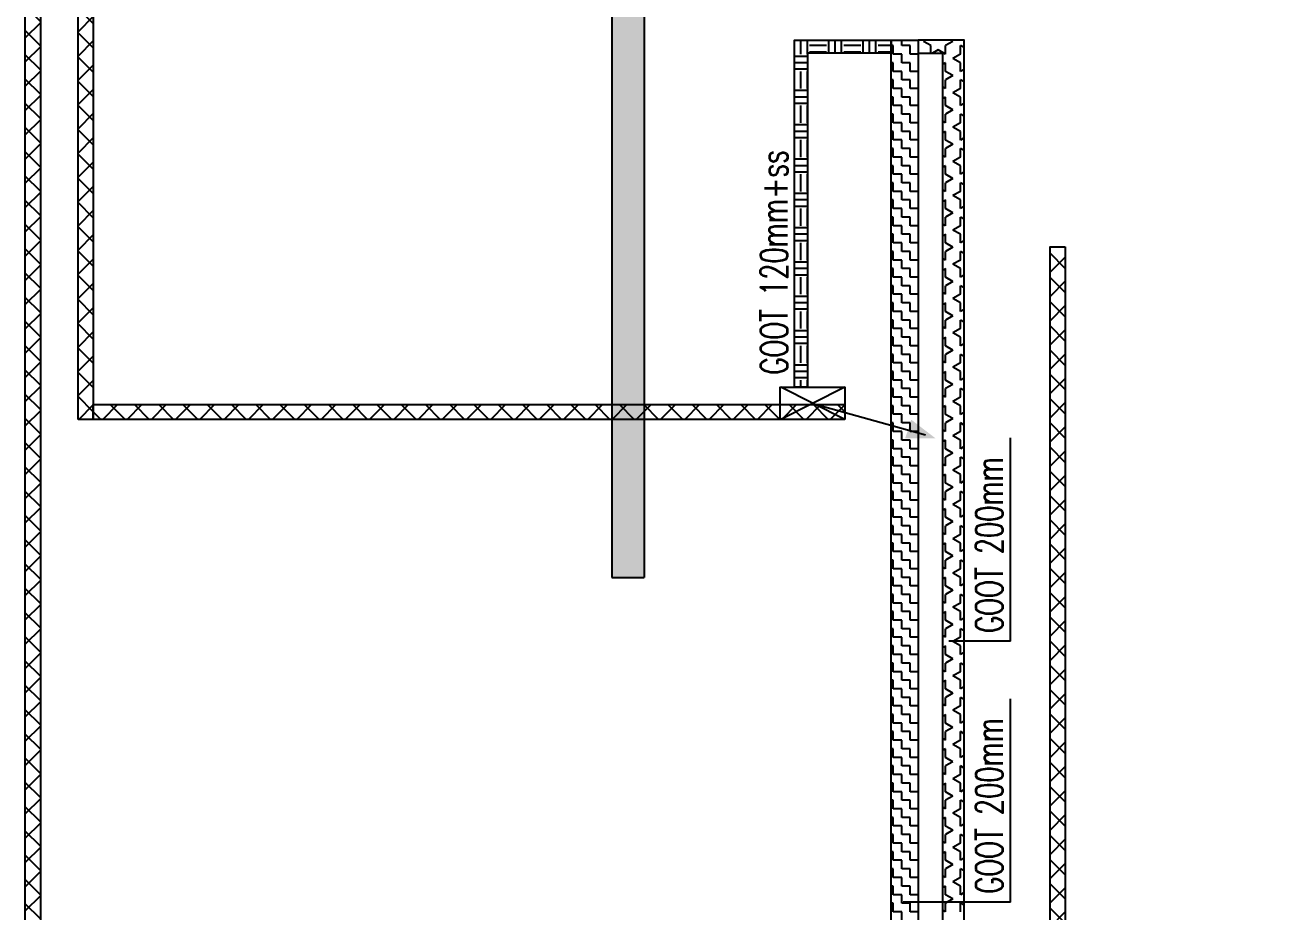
# Model space of a CAD drawing. Header units: millimetres. Extents: x -3262 to 113774, y 0 to 217478.
# Drawn here: x 90799 to 102490, y 200523 to 208728 of the extents above; entities that cross this region are included whole.
import ezdxf

# ---------------------------------------------------------------- set-up
doc = ezdxf.new("R2010")
doc.units = ezdxf.units.MM
doc.header["$LTSCALE"] = 100
for name, color, linetype in [('ByLayer', 2, 'Continuous'), ('EL6131--_ENERGIEBEDR (1996)', 2, 'Continuous'), ('EL6131--_GEBOUWINST (1996)', 2, 'Continuous'), ('EL6131--_KG_D', 3, 'Continuous')]:
    doc.layers.add(name, color=color, linetype=linetype)
doc.styles.add('ROMANS', font='ROMANS', dxfattribs={"width": 0.7})

# ---------------------------------------------------------------- blocks, each defined once
blk = doc.blocks.new('NV-1')
at = {"layer": 'ByLayer'}
for p, q in [((0, 4), (7.91, 0)), ((0, 0), (7.91, 4))]:
    blk.add_line(p, q, dxfattribs=at)
blk.add_lwpolyline([(0, 0), (8, 0), (8, 4), (0, 4)], close=True, dxfattribs=at)
blk = doc.blocks.new('PIJL-UIT')
at = {"layer": 'ByLayer', "color": 2}
blk.add_line((0, 0), (2.92, 10.41), dxfattribs=at)
blk.add_solid([(3.23, 11.35), (1.51, 9.11), (3.24, 8.54)], dxfattribs=at)
blk = doc.blocks.new('*X54')
at = {"color": 0}
for p, q in [((37948, 26723), (38029, 26804)), ((38218, 26664), (38078, 26804)), ((38114, 26664), (38254, 26804)), ((38443, 26664), (38303, 26804)), ((38338, 26664), (38478, 26804)), ((38667, 26664), (38527, 26804)), ((38563, 26664), (38703, 26804)), ((38892, 26664), (38752, 26804)), ((38787, 26664), (38927, 26804)), ((39116, 26664), (38976, 26804)), ((39012, 26664), (39152, 26804)), ((39341, 26664), (39201, 26804)), ((39236, 26664), (39376, 26804)), ((39565, 26664), (39425, 26804)), ((39461, 26664), (39601, 26804)), ((39790, 26664), (39650, 26804)), ((39685, 26664), (39825, 26804)), ((40014, 26664), (39874, 26804)), ((39910, 26664), (40050, 26804)), ((40239, 26664), (40099, 26804)), ((40134, 26664), (40274, 26804)), ((40463, 26664), (40323, 26804)), ((40359, 26664), (40499, 26804)), ((40688, 26664), (40548, 26804)), ((40583, 26664), (40723, 26804)), ((40912, 26664), (40772, 26804)), ((40808, 26664), (40948, 26804)), ((41137, 26664), (40997, 26804)), ((41033, 26664), (41173, 26804)), ((41361, 26664), (41221, 26804)), ((41257, 26664), (41397, 26804)), ((41586, 26664), (41446, 26804)), ((41482, 26664), (41622, 26804)), ((41810, 26664), (41670, 26804)), ((41706, 26664), (41846, 26804)), ((42035, 26664), (41895, 26804)), ((41931, 26664), (42071, 26804)), ((42259, 26664), (42119, 26804)), ((42155, 26664), (42295, 26804)), ((42484, 26664), (42344, 26804)), ((42380, 26664), (42520, 26804)), ((42708, 26664), (42568, 26804)), ((42604, 26664), (42744, 26804)), ((42933, 26664), (42793, 26804)), ((42829, 26664), (42969, 26804)), ((43157, 26664), (43017, 26804)), ((43053, 26664), (43193, 26804)), ((43382, 26664), (43242, 26804)), ((43278, 26664), (43418, 26804)), ((43606, 26664), (43466, 26804)), ((43502, 26664), (43642, 26804)), ((43831, 26664), (43691, 26804)), ((43727, 26664), (43867, 26804)), ((44055, 26664), (43915, 26804)), ((43951, 26664), (44091, 26804)), ((44280, 26664), (44140, 26804)), ((44176, 26664), (44316, 26804)), ((44504, 26664), (44364, 26804)), ((44400, 26664), (44540, 26804)), ((44729, 26664), (44589, 26804)), ((44625, 26664), (44765, 26804)), ((44953, 26664), (44813, 26804)), ((44849, 26664), (44989, 26804)), ((45048, 26794), (45038, 26804)), ((37994, 26664), (37948, 26709))]:
    blk.add_line(p, q, dxfattribs=at)
blk = doc.blocks.new('*X55')
at = {"color": 0}
for p, q in [((43587, 35664), (43448, 35802)), ((43522, 35664), (43662, 35804)), ((43811, 35664), (43671, 35804)), ((43746, 35664), (43886, 35804)), ((44036, 35664), (43896, 35804)), ((43971, 35664), (44111, 35804)), ((44260, 35664), (44120, 35804)), ((44195, 35664), (44335, 35804)), ((44485, 35664), (44345, 35804)), ((44420, 35664), (44560, 35804)), ((44709, 35664), (44569, 35804)), ((44644, 35664), (44784, 35804)), ((44934, 35664), (44794, 35804)), ((44869, 35664), (45009, 35804)), ((45158, 35664), (45018, 35804)), ((45093, 35664), (45233, 35804)), ((45383, 35664), (45243, 35804)), ((45318, 35664), (45458, 35804)), ((45607, 35664), (45467, 35804)), ((45542, 35664), (45682, 35804)), ((45832, 35664), (45692, 35804)), ((45767, 35664), (45907, 35804)), ((46056, 35664), (45916, 35804)), ((45991, 35664), (46131, 35804)), ((46281, 35664), (46141, 35804)), ((46216, 35664), (46356, 35804)), ((46505, 35664), (46365, 35804)), ((46440, 35664), (46580, 35804)), ((46730, 35664), (46590, 35804)), ((46665, 35664), (46805, 35804)), ((46954, 35664), (46814, 35804)), ((46889, 35664), (47029, 35804)), ((47179, 35664), (47039, 35804)), ((47114, 35664), (47254, 35804)), ((47403, 35664), (47263, 35804)), ((47338, 35664), (47478, 35804)), ((47628, 35664), (47488, 35804)), ((47563, 35664), (47703, 35804)), ((47852, 35664), (47712, 35804)), ((47787, 35664), (47927, 35804)), ((48077, 35664), (47937, 35804)), ((48012, 35664), (48152, 35804)), ((48301, 35664), (48161, 35804)), ((48236, 35664), (48376, 35804)), ((48526, 35664), (48386, 35804)), ((48461, 35664), (48601, 35804)), ((48750, 35664), (48610, 35804)), ((48685, 35664), (48825, 35804)), ((48975, 35664), (48835, 35804)), ((48910, 35664), (49050, 35804)), ((49199, 35664), (49059, 35804)), ((49134, 35664), (49274, 35804)), ((49424, 35664), (49284, 35804)), ((49359, 35664), (49499, 35804)), ((49648, 35664), (49508, 35804)), ((49583, 35664), (49723, 35804)), ((49873, 35664), (49733, 35804)), ((49808, 35664), (49948, 35804)), ((50097, 35664), (49957, 35804)), ((50033, 35664), (50173, 35804)), ((50322, 35664), (50182, 35804)), ((50257, 35664), (50397, 35804)), ((50546, 35664), (50406, 35804)), ((50482, 35664), (50622, 35804)), ((50771, 35664), (50631, 35804)), ((50706, 35664), (50846, 35804)), ((50995, 35664), (50855, 35804)), ((50931, 35664), (51071, 35804)), ((51220, 35664), (51080, 35804)), ((51155, 35664), (51295, 35804)), ((51444, 35664), (51304, 35804)), ((51380, 35664), (51520, 35804)), ((51669, 35664), (51529, 35804)), ((51604, 35664), (51744, 35804)), ((51893, 35664), (51753, 35804)), ((51829, 35664), (51969, 35804)), ((52118, 35664), (51978, 35804)), ((52053, 35664), (52193, 35804)), ((52342, 35664), (52202, 35804)), ((52278, 35664), (52418, 35804)), ((52567, 35664), (52427, 35804)), ((52502, 35664), (52642, 35804)), ((52791, 35664), (52651, 35804)), ((52727, 35664), (52867, 35804)), ((53016, 35664), (52876, 35804)), ((52951, 35664), (53091, 35804)), ((53240, 35664), (53100, 35804)), ((53176, 35664), (53316, 35804)), ((53465, 35664), (53325, 35804)), ((53400, 35664), (53540, 35804)), ((53689, 35664), (53549, 35804)), ((53625, 35664), (53765, 35804)), ((53914, 35664), (53774, 35804)), ((53849, 35664), (53989, 35804)), ((54138, 35664), (53998, 35804)), ((54074, 35664), (54214, 35804)), ((54363, 35664), (54223, 35804)), ((54298, 35664), (54438, 35804)), ((54587, 35664), (54447, 35804)), ((54523, 35664), (54663, 35804)), ((54812, 35664), (54672, 35804)), ((54747, 35664), (54887, 35804)), ((55036, 35664), (54896, 35804)), ((54972, 35664), (55112, 35804)), ((55261, 35664), (55121, 35804)), ((55196, 35664), (55336, 35804)), ((55486, 35664), (55346, 35804)), ((55421, 35664), (55561, 35804)), ((55710, 35664), (55570, 35804)), ((55645, 35664), (55785, 35804)), ((55848, 35750), (55795, 35804))]:
    blk.add_line(p, q, dxfattribs=at)
blk = doc.blocks.new('*X56')
at = {"color": 0}
for p, q in [((43448, 35591), (43522, 35664)), ((43588, 35662), (43587, 35664)), ((43588, 35438), (43448, 35578)), ((43448, 35366), (43588, 35506)), ((43588, 35213), (43448, 35353)), ((43448, 35142), (43588, 35282)), ((43588, 34989), (43448, 35129)), ((43448, 34917), (43588, 35057)), ((43588, 34764), (43448, 34904)), ((43448, 34693), (43588, 34833)), ((43588, 34540), (43448, 34680)), ((43448, 34468), (43588, 34608)), ((43588, 34315), (43448, 34455)), ((43448, 34244), (43588, 34384)), ((43588, 34091), (43448, 34231)), ((43448, 34019), (43588, 34159)), ((43588, 33866), (43448, 34006)), ((43448, 33795), (43588, 33935)), ((43588, 33642), (43448, 33782)), ((43448, 33570), (43588, 33710)), ((43588, 33417), (43448, 33557)), ((43448, 33346), (43588, 33486)), ((43588, 33193), (43448, 33333)), ((43448, 33121), (43588, 33261)), ((43588, 32968), (43448, 33108)), ((43448, 32897), (43588, 33037)), ((43588, 32744), (43448, 32884)), ((43448, 32672), (43588, 32812)), ((43588, 32519), (43448, 32659)), ((43448, 32448), (43588, 32588)), ((43588, 32295), (43448, 32435)), ((43448, 32223), (43588, 32363)), ((43588, 32070), (43448, 32210)), ((43448, 31999), (43588, 32139)), ((43588, 31846), (43448, 31986)), ((43448, 31774), (43588, 31914)), ((43588, 31621), (43448, 31761)), ((43448, 31550), (43588, 31690)), ((43588, 31397), (43448, 31537)), ((43448, 31325), (43588, 31465)), ((43588, 31172), (43448, 31312)), ((43448, 31101), (43588, 31241)), ((43588, 30948), (43448, 31088)), ((43448, 30876), (43588, 31016)), ((43588, 30723), (43448, 30863)), ((43448, 30651), (43588, 30791)), ((43588, 30499), (43448, 30639)), ((43448, 30427), (43588, 30567)), ((43588, 30274), (43448, 30414)), ((43448, 30202), (43588, 30342)), ((43588, 30050), (43448, 30190)), ((43448, 29978), (43588, 30118)), ((43588, 29825), (43448, 29965)), ((43448, 29753), (43588, 29893)), ((43588, 29601), (43448, 29741)), ((43448, 29529), (43588, 29669)), ((43588, 29376), (43448, 29516)), ((43448, 29304), (43588, 29444)), ((43588, 29152), (43448, 29292)), ((43448, 29080), (43588, 29220)), ((43588, 28927), (43448, 29067)), ((43448, 28855), (43588, 28995)), ((43587, 28704), (43448, 28843)), ((43522, 28704), (43588, 28771))]:
    blk.add_line(p, q, dxfattribs=at)
blk = doc.blocks.new('*X62')
at = {"color": 0}
for p, q in [((43748, 29111), (43815, 29111)), ((43835, 29050), (43835, 29170)), ((43894, 29050), (43894, 29170)), ((43954, 29050), (43954, 29170)), ((43974, 29111), (44132, 29111)), ((44152, 29050), (44152, 29170)), ((44212, 29050), (44212, 29170)), ((44271, 29050), (44271, 29170)), ((44291, 29111), (44450, 29111)), ((44470, 29050), (44470, 29170)), ((44529, 29050), (44529, 29170)), ((44589, 29050), (44589, 29170)), ((44609, 29111), (44768, 29111)), ((44787, 29050), (44787, 29170)), ((44847, 29050), (44847, 29170)), ((44906, 29050), (44906, 29170)), ((44926, 29111), (45085, 29111)), ((45105, 29050), (45105, 29170)), ((45164, 29050), (45164, 29170)), ((45224, 29050), (45224, 29170)), ((45244, 29111), (45402, 29111)), ((45422, 29050), (45422, 29170)), ((45482, 29050), (45482, 29170)), ((45541, 29050), (45541, 29170)), ((45561, 29111), (45720, 29111)), ((45740, 29050), (45740, 29170)), ((45799, 29050), (45799, 29170)), ((45859, 29050), (45859, 29170)), ((45879, 29111), (46038, 29111)), ((46057, 29050), (46057, 29170)), ((46117, 29050), (46117, 29170)), ((46176, 29050), (46176, 29170)), ((46196, 29111), (46355, 29111)), ((46375, 29050), (46375, 29170)), ((46434, 29050), (46434, 29170)), ((46494, 29050), (46494, 29170)), ((46514, 29111), (46672, 29111)), ((46692, 29050), (46692, 29170)), ((46752, 29050), (46752, 29170)), ((46811, 29050), (46811, 29170)), ((46831, 29111), (46960, 29111)), ((43748, 29051), (43815, 29051)), ((43974, 29051), (44132, 29051)), ((44291, 29051), (44450, 29051)), ((44609, 29051), (44768, 29051)), ((44926, 29051), (45085, 29051)), ((45244, 29051), (45402, 29051)), ((45561, 29051), (45720, 29051)), ((45879, 29051), (46038, 29051)), ((46196, 29051), (46355, 29051)), ((46514, 29051), (46672, 29051)), ((46831, 29051), (46960, 29051)), ((46851, 28873), (46851, 29031)), ((46911, 28873), (46911, 29031)), ((46840, 28853), (46960, 28853)), ((46840, 28793), (46960, 28793)), ((46840, 28734), (46960, 28734)), ((46851, 28555), (46851, 28714)), ((46911, 28555), (46911, 28714)), ((46840, 28535), (46960, 28535)), ((46840, 28476), (46960, 28476)), ((46840, 28416), (46960, 28416)), ((46851, 28277), (46851, 28396)), ((46911, 28277), (46911, 28396))]:
    blk.add_line(p, q, dxfattribs=at)
blk = doc.blocks.new('*X65')
at = {"color": 0}
for p, q in [((38814, 28178), (38894, 28178)), ((38894, 28257), (38973, 28257)), ((38894, 28178), (38894, 28257)), ((38973, 28257), (38973, 28277)), ((38973, 28178), (39052, 28178)), ((38973, 28099), (38973, 28178)), ((39052, 28257), (39132, 28257)), ((39052, 28178), (39052, 28257)), ((39132, 28257), (39132, 28277)), ((39132, 28178), (39211, 28178)), ((39132, 28099), (39132, 28178)), ((39211, 28257), (39291, 28257)), ((39211, 28178), (39211, 28257)), ((39291, 28257), (39291, 28277)), ((39291, 28178), (39370, 28178)), ((39291, 28099), (39291, 28178)), ((39370, 28257), (39449, 28257)), ((39370, 28178), (39370, 28257)), ((39449, 28257), (39449, 28277)), ((39449, 28178), (39529, 28178)), ((39449, 28099), (39449, 28178)), ((39529, 28257), (39608, 28257)), ((39529, 28178), (39529, 28257)), ((39608, 28257), (39608, 28277)), ((39608, 28178), (39688, 28178)), ((39608, 28099), (39608, 28178)), ((39688, 28257), (39767, 28257)), ((39688, 28178), (39688, 28257)), ((39767, 28257), (39767, 28277)), ((39767, 28178), (39846, 28178)), ((39767, 28099), (39767, 28178)), ((39846, 28257), (39926, 28257)), ((39846, 28178), (39846, 28257)), ((39926, 28257), (39926, 28277)), ((39926, 28178), (40005, 28178)), ((39926, 28099), (39926, 28178)), ((40005, 28257), (40084, 28257)), ((40005, 28178), (40005, 28257)), ((40084, 28257), (40084, 28277)), ((40084, 28178), (40164, 28178)), ((40084, 28099), (40084, 28178)), ((40164, 28257), (40243, 28257)), ((40164, 28178), (40164, 28257)), ((40243, 28257), (40243, 28277)), ((40243, 28178), (40322, 28178)), ((40243, 28099), (40243, 28178)), ((40322, 28257), (40402, 28257)), ((40322, 28178), (40322, 28257)), ((40402, 28257), (40402, 28277)), ((40402, 28178), (40481, 28178)), ((40402, 28099), (40402, 28178)), ((40481, 28257), (40561, 28257)), ((40481, 28178), (40481, 28257)), ((40561, 28257), (40561, 28277)), ((40561, 28178), (40640, 28178)), ((40561, 28099), (40561, 28178)), ((40640, 28257), (40719, 28257)), ((40640, 28178), (40640, 28257)), ((40719, 28257), (40719, 28277)), ((40719, 28178), (40799, 28178)), ((40719, 28099), (40719, 28178)), ((40799, 28257), (40878, 28257)), ((40799, 28178), (40799, 28257)), ((40878, 28257), (40878, 28277)), ((40878, 28178), (40958, 28178)), ((40878, 28099), (40878, 28178)), ((40958, 28257), (41037, 28257)), ((40958, 28178), (40958, 28257)), ((41037, 28257), (41037, 28277)), ((41037, 28178), (41116, 28178)), ((41037, 28099), (41037, 28178)), ((41116, 28257), (41196, 28257)), ((41116, 28178), (41116, 28257)), ((41196, 28257), (41196, 28277)), ((41196, 28178), (41275, 28178)), ((41196, 28099), (41196, 28178)), ((41275, 28257), (41354, 28257)), ((41275, 28178), (41275, 28257)), ((41354, 28257), (41354, 28277)), ((41354, 28178), (41434, 28178)), ((41354, 28099), (41354, 28178)), ((41434, 28257), (41513, 28257)), ((41434, 28178), (41434, 28257)), ((41513, 28257), (41513, 28277)), ((41513, 28178), (41592, 28178)), ((41513, 28099), (41513, 28178)), ((41592, 28257), (41672, 28257)), ((41592, 28178), (41592, 28257)), ((41672, 28257), (41672, 28277)), ((41672, 28178), (41751, 28178)), ((41672, 28099), (41672, 28178)), ((41751, 28257), (41831, 28257)), ((41751, 28178), (41751, 28257)), ((41831, 28257), (41831, 28277)), ((41831, 28178), (41910, 28178)), ((41831, 28099), (41831, 28178)), ((41910, 28257), (41989, 28257)), ((41910, 28178), (41910, 28257)), ((41989, 28257), (41989, 28277)), ((41989, 28178), (42069, 28178)), ((41989, 28099), (41989, 28178)), ((42069, 28257), (42148, 28257)), ((42069, 28178), (42069, 28257)), ((42148, 28257), (42148, 28277)), ((42148, 28178), (42228, 28178)), ((42148, 28099), (42148, 28178)), ((42228, 28257), (42307, 28257)), ((42228, 28178), (42228, 28257)), ((42307, 28257), (42307, 28277)), ((42307, 28178), (42386, 28178)), ((42307, 28099), (42307, 28178)), ((42386, 28257), (42466, 28257)), ((42386, 28178), (42386, 28257)), ((42466, 28257), (42466, 28277)), ((42466, 28178), (42545, 28178)), ((42466, 28099), (42466, 28178)), ((42545, 28257), (42624, 28257)), ((42545, 28178), (42545, 28257)), ((42624, 28257), (42624, 28277)), ((42624, 28178), (42704, 28178)), ((42624, 28099), (42624, 28178)), ((42704, 28257), (42783, 28257)), ((42704, 28178), (42704, 28257)), ((42783, 28257), (42783, 28277)), ((42783, 28178), (42862, 28178)), ((42783, 28099), (42783, 28178)), ((42862, 28257), (42942, 28257)), ((42862, 28178), (42862, 28257)), ((42942, 28257), (42942, 28277)), ((42942, 28178), (43021, 28178)), ((42942, 28099), (42942, 28178)), ((43021, 28257), (43101, 28257)), ((43021, 28178), (43021, 28257)), ((43101, 28257), (43101, 28277)), ((43101, 28178), (43180, 28178)), ((43101, 28099), (43101, 28178)), ((43180, 28257), (43259, 28257)), ((43180, 28178), (43180, 28257)), ((43259, 28257), (43259, 28277)), ((43259, 28178), (43339, 28178)), ((43259, 28099), (43259, 28178)), ((43339, 28257), (43418, 28257)), ((43339, 28178), (43339, 28257)), ((43418, 28257), (43418, 28277)), ((43418, 28178), (43498, 28178)), ((43418, 28099), (43418, 28178)), ((43498, 28257), (43577, 28257)), ((43498, 28178), (43498, 28257)), ((43577, 28257), (43577, 28277)), ((43577, 28178), (43656, 28178)), ((43577, 28099), (43577, 28178)), ((43656, 28257), (43736, 28257)), ((43656, 28178), (43656, 28257)), ((43736, 28257), (43736, 28277)), ((43736, 28178), (43815, 28178)), ((43736, 28099), (43736, 28178)), ((43815, 28257), (43894, 28257)), ((43815, 28178), (43815, 28257)), ((43894, 28257), (43894, 28277)), ((43894, 28178), (43974, 28178)), ((43894, 28099), (43894, 28178)), ((43974, 28257), (44053, 28257)), ((43974, 28178), (43974, 28257)), ((44053, 28257), (44053, 28277)), ((44053, 28178), (44132, 28178)), ((44053, 28099), (44053, 28178)), ((44132, 28257), (44212, 28257)), ((44132, 28178), (44132, 28257)), ((44212, 28257), (44212, 28277)), ((44212, 28178), (44291, 28178)), ((44212, 28099), (44212, 28178)), ((44291, 28257), (44371, 28257)), ((44291, 28178), (44291, 28257)), ((44371, 28257), (44371, 28277)), ((44371, 28178), (44450, 28178)), ((44371, 28099), (44371, 28178)), ((44450, 28257), (44529, 28257)), ((44450, 28178), (44450, 28257)), ((44529, 28257), (44529, 28277)), ((44529, 28178), (44609, 28178)), ((44529, 28099), (44529, 28178)), ((44609, 28257), (44688, 28257)), ((44609, 28178), (44609, 28257)), ((44688, 28257), (44688, 28277)), ((44688, 28178), (44768, 28178)), ((44688, 28099), (44688, 28178)), ((44768, 28257), (44847, 28257)), ((44768, 28178), (44768, 28257)), ((44847, 28257), (44847, 28277)), ((44847, 28178), (44926, 28178)), ((44847, 28099), (44847, 28178)), ((44926, 28257), (45006, 28257)), ((44926, 28178), (44926, 28257)), ((45006, 28257), (45006, 28277)), ((45006, 28178), (45085, 28178)), ((45006, 28099), (45006, 28178)), ((45085, 28257), (45164, 28257)), ((45085, 28178), (45085, 28257)), ((45164, 28257), (45164, 28277)), ((45164, 28178), (45244, 28178)), ((45164, 28099), (45164, 28178)), ((45244, 28257), (45323, 28257)), ((45244, 28178), (45244, 28257)), ((45323, 28257), (45323, 28277)), ((45323, 28178), (45402, 28178)), ((45323, 28099), (45323, 28178)), ((45402, 28257), (45482, 28257)), ((45402, 28178), (45402, 28257)), ((45482, 28257), (45482, 28277)), ((45482, 28178), (45561, 28178)), ((45482, 28099), (45482, 28178)), ((45561, 28257), (45641, 28257)), ((45561, 28178), (45561, 28257)), ((45641, 28257), (45641, 28277)), ((45641, 28178), (45720, 28178)), ((45641, 28099), (45641, 28178)), ((45720, 28257), (45799, 28257)), ((45720, 28178), (45720, 28257)), ((45799, 28257), (45799, 28277)), ((45799, 28178), (45879, 28178)), ((45799, 28099), (45799, 28178)), ((45879, 28257), (45958, 28257)), ((45879, 28178), (45879, 28257)), ((45958, 28257), (45958, 28277)), ((45958, 28178), (46038, 28178)), ((45958, 28099), (45958, 28178)), ((46038, 28257), (46117, 28257)), ((46038, 28178), (46038, 28257)), ((46117, 28257), (46117, 28277)), ((46117, 28178), (46196, 28178)), ((46117, 28099), (46117, 28178)), ((46196, 28257), (46276, 28257)), ((46196, 28178), (46196, 28257)), ((46276, 28257), (46276, 28277)), ((46276, 28178), (46355, 28178)), ((46276, 28099), (46276, 28178)), ((46355, 28257), (46434, 28257)), ((46355, 28178), (46355, 28257)), ((46434, 28257), (46434, 28277)), ((46434, 28178), (46514, 28178)), ((46434, 28099), (46434, 28178)), ((46514, 28257), (46593, 28257)), ((46514, 28178), (46514, 28257)), ((46593, 28257), (46593, 28277)), ((46593, 28178), (46672, 28178)), ((46593, 28099), (46593, 28178)), ((46672, 28257), (46752, 28257)), ((46672, 28178), (46672, 28257)), ((46752, 28257), (46752, 28277)), ((46752, 28178), (46831, 28178)), ((46752, 28099), (46752, 28178)), ((46831, 28257), (46911, 28257)), ((46831, 28178), (46831, 28257)), ((46911, 28257), (46911, 28277)), ((46911, 28178), (46960, 28178)), ((46911, 28099), (46911, 28178)), ((38894, 28099), (38973, 28099)), ((38894, 28027), (38894, 28099)), ((39052, 28099), (39132, 28099)), ((39052, 28027), (39052, 28099)), ((39211, 28099), (39291, 28099)), ((39211, 28027), (39211, 28099)), ((39370, 28099), (39449, 28099)), ((39370, 28027), (39370, 28099)), ((39529, 28099), (39608, 28099)), ((39529, 28027), (39529, 28099)), ((39688, 28099), (39767, 28099)), ((39688, 28027), (39688, 28099)), ((39846, 28099), (39926, 28099)), ((39846, 28027), (39846, 28099)), ((40005, 28099), (40084, 28099)), ((40005, 28027), (40005, 28099)), ((40164, 28099), (40243, 28099)), ((40164, 28027), (40164, 28099)), ((40322, 28099), (40402, 28099)), ((40322, 28027), (40322, 28099)), ((40481, 28099), (40561, 28099)), ((40481, 28027), (40481, 28099)), ((40640, 28099), (40719, 28099)), ((40640, 28027), (40640, 28099)), ((40799, 28099), (40878, 28099)), ((40799, 28027), (40799, 28099)), ((40958, 28099), (41037, 28099)), ((40958, 28027), (40958, 28099)), ((41116, 28099), (41196, 28099)), ((41116, 28027), (41116, 28099)), ((41275, 28099), (41354, 28099)), ((41275, 28027), (41275, 28099)), ((41434, 28099), (41513, 28099)), ((41434, 28027), (41434, 28099)), ((41592, 28099), (41672, 28099)), ((41592, 28027), (41592, 28099)), ((41751, 28099), (41831, 28099)), ((41751, 28027), (41751, 28099)), ((41910, 28099), (41989, 28099)), ((41910, 28027), (41910, 28099)), ((42069, 28099), (42148, 28099)), ((42069, 28027), (42069, 28099)), ((42228, 28099), (42307, 28099)), ((42228, 28027), (42228, 28099)), ((42386, 28099), (42466, 28099)), ((42386, 28027), (42386, 28099)), ((42545, 28099), (42624, 28099)), ((42545, 28027), (42545, 28099)), ((42704, 28099), (42783, 28099)), ((42704, 28027), (42704, 28099)), ((42862, 28099), (42942, 28099)), ((42862, 28027), (42862, 28099)), ((43021, 28099), (43101, 28099)), ((43021, 28027), (43021, 28099)), ((43180, 28099), (43259, 28099)), ((43180, 28027), (43180, 28099)), ((43339, 28099), (43418, 28099)), ((43339, 28027), (43339, 28099)), ((43498, 28099), (43577, 28099)), ((43498, 28027), (43498, 28099)), ((43656, 28099), (43736, 28099)), ((43656, 28027), (43656, 28099)), ((43815, 28099), (43894, 28099)), ((43815, 28027), (43815, 28099)), ((43974, 28099), (44053, 28099)), ((43974, 28027), (43974, 28099)), ((44132, 28099), (44212, 28099)), ((44132, 28027), (44132, 28099)), ((44291, 28099), (44371, 28099)), ((44291, 28027), (44291, 28099)), ((44450, 28099), (44529, 28099)), ((44450, 28027), (44450, 28099)), ((44609, 28099), (44688, 28099)), ((44609, 28027), (44609, 28099)), ((44768, 28099), (44847, 28099)), ((44768, 28027), (44768, 28099)), ((44926, 28099), (45006, 28099)), ((44926, 28027), (44926, 28099)), ((45085, 28099), (45164, 28099)), ((45085, 28027), (45085, 28099)), ((45244, 28099), (45323, 28099)), ((45244, 28027), (45244, 28099)), ((45402, 28099), (45482, 28099)), ((45402, 28027), (45402, 28099)), ((45561, 28099), (45641, 28099)), ((45561, 28027), (45561, 28099)), ((45720, 28099), (45799, 28099)), ((45720, 28027), (45720, 28099)), ((45879, 28099), (45958, 28099)), ((45879, 28027), (45879, 28099)), ((46038, 28099), (46117, 28099)), ((46038, 28027), (46038, 28099)), ((46196, 28099), (46276, 28099)), ((46196, 28027), (46196, 28099)), ((46355, 28099), (46434, 28099)), ((46355, 28027), (46355, 28099)), ((46514, 28099), (46593, 28099)), ((46514, 28027), (46514, 28099)), ((46672, 28099), (46752, 28099)), ((46672, 28027), (46672, 28099)), ((46831, 28099), (46911, 28099)), ((46831, 28027), (46831, 28099))]:
    blk.add_line(p, q, dxfattribs=at)
blk = doc.blocks.new('*X66')
at = {"color": 0}
for p, q in [((46911, 27909), (46950, 27977)), ((46960, 27961), (46950, 27977)), ((46831, 27771), (46871, 27840)), ((46840, 27909), (46911, 27909)), ((46871, 27840), (46840, 27893)), ((38894, 27771), (38911, 27801)), ((38894, 27771), (38973, 27771)), ((39013, 27703), (38973, 27771)), ((39013, 27703), (39052, 27771)), ((39052, 27771), (39132, 27771)), ((39132, 27771), (39115, 27801)), ((39211, 27771), (39228, 27801)), ((39211, 27771), (39291, 27771)), ((39330, 27703), (39291, 27771)), ((39330, 27703), (39370, 27771)), ((39370, 27771), (39449, 27771)), ((39449, 27771), (39432, 27801)), ((39529, 27771), (39546, 27801)), ((39529, 27771), (39608, 27771)), ((39648, 27703), (39608, 27771)), ((39648, 27703), (39687, 27771)), ((39687, 27771), (39767, 27771)), ((39767, 27771), (39750, 27801)), ((39846, 27771), (39863, 27801)), ((39846, 27771), (39926, 27771)), ((39965, 27703), (39926, 27771)), ((39965, 27703), (40005, 27771)), ((40005, 27771), (40084, 27771)), ((40084, 27771), (40067, 27801)), ((40164, 27771), (40181, 27801)), ((40164, 27771), (40243, 27771)), ((40283, 27703), (40243, 27771)), ((40283, 27703), (40322, 27771)), ((40322, 27771), (40402, 27771)), ((40402, 27771), (40385, 27801)), ((40481, 27771), (40498, 27801)), ((40481, 27771), (40561, 27771)), ((40600, 27703), (40561, 27771)), ((40600, 27703), (40640, 27771)), ((40640, 27771), (40719, 27771)), ((40719, 27771), (40702, 27801)), ((40799, 27771), (40816, 27801)), ((40799, 27771), (40878, 27771)), ((40918, 27703), (40878, 27771)), ((40918, 27703), (40957, 27771)), ((40957, 27771), (41037, 27771)), ((41037, 27771), (41020, 27801)), ((41116, 27771), (41133, 27801)), ((41116, 27771), (41196, 27771)), ((41235, 27703), (41196, 27771)), ((41235, 27703), (41275, 27771)), ((41275, 27771), (41354, 27771)), ((41354, 27771), (41337, 27801)), ((41434, 27771), (41451, 27801)), ((41434, 27771), (41513, 27771)), ((41553, 27703), (41513, 27771)), ((41553, 27703), (41592, 27771)), ((41592, 27771), (41672, 27771)), ((41672, 27771), (41655, 27801)), ((41751, 27771), (41768, 27801)), ((41751, 27771), (41831, 27771)), ((41870, 27703), (41831, 27771)), ((41870, 27703), (41910, 27771)), ((41910, 27771), (41989, 27771)), ((41989, 27771), (41972, 27801)), ((42069, 27771), (42086, 27801)), ((42069, 27771), (42148, 27771)), ((42188, 27703), (42148, 27771)), ((42188, 27703), (42227, 27771)), ((42227, 27771), (42307, 27771)), ((42307, 27771), (42290, 27801)), ((42386, 27771), (42403, 27801)), ((42386, 27771), (42466, 27771)), ((42505, 27703), (42466, 27771)), ((42505, 27703), (42545, 27771)), ((42545, 27771), (42624, 27771)), ((42624, 27771), (42607, 27801)), ((42704, 27771), (42721, 27801)), ((42704, 27771), (42783, 27771)), ((42823, 27703), (42783, 27771)), ((42823, 27703), (42862, 27771)), ((42862, 27771), (42942, 27771)), ((42942, 27771), (42925, 27801)), ((43021, 27771), (43038, 27801)), ((43021, 27771), (43101, 27771)), ((43140, 27703), (43101, 27771)), ((43140, 27703), (43180, 27771)), ((43180, 27771), (43259, 27771)), ((43259, 27771), (43242, 27801)), ((43339, 27771), (43356, 27801)), ((43339, 27771), (43418, 27771)), ((43458, 27703), (43418, 27771)), ((43458, 27703), (43497, 27771)), ((43497, 27771), (43577, 27771)), ((43577, 27771), (43560, 27801)), ((43656, 27771), (43673, 27801)), ((43656, 27771), (43736, 27771)), ((43775, 27703), (43736, 27771)), ((43775, 27703), (43815, 27771)), ((43815, 27771), (43894, 27771)), ((43894, 27771), (43877, 27801)), ((43974, 27771), (43991, 27801)), ((43974, 27771), (44053, 27771)), ((44093, 27703), (44053, 27771)), ((44093, 27703), (44132, 27771)), ((44132, 27771), (44212, 27771)), ((44212, 27771), (44195, 27801)), ((44291, 27771), (44308, 27801)), ((44291, 27771), (44371, 27771)), ((44410, 27703), (44371, 27771)), ((44410, 27703), (44450, 27771)), ((44450, 27771), (44529, 27771)), ((44529, 27771), (44512, 27801)), ((44609, 27771), (44626, 27801)), ((44609, 27771), (44688, 27771)), ((44728, 27703), (44688, 27771)), ((44728, 27703), (44767, 27771)), ((44767, 27771), (44847, 27771)), ((44847, 27771), (44830, 27801)), ((44926, 27771), (44943, 27801)), ((44926, 27771), (45006, 27771)), ((45045, 27703), (45006, 27771)), ((45045, 27703), (45085, 27771)), ((45085, 27771), (45164, 27771)), ((45164, 27771), (45147, 27801)), ((45244, 27771), (45261, 27801)), ((45244, 27771), (45323, 27771)), ((45363, 27703), (45323, 27771)), ((45363, 27703), (45402, 27771)), ((45402, 27771), (45482, 27771)), ((45482, 27771), (45465, 27801)), ((45561, 27771), (45578, 27801)), ((45561, 27771), (45641, 27771)), ((45680, 27703), (45641, 27771)), ((45680, 27703), (45720, 27771)), ((45720, 27771), (45799, 27771)), ((45799, 27771), (45782, 27801)), ((45879, 27771), (45896, 27801)), ((45879, 27771), (45958, 27771)), ((45998, 27703), (45958, 27771)), ((45998, 27703), (46037, 27771)), ((46037, 27771), (46117, 27771)), ((46117, 27771), (46100, 27801)), ((46196, 27771), (46213, 27801)), ((46196, 27771), (46276, 27771)), ((46315, 27703), (46276, 27771)), ((46315, 27703), (46355, 27771)), ((46355, 27771), (46434, 27771)), ((46434, 27771), (46417, 27801)), ((46514, 27771), (46531, 27801)), ((46514, 27771), (46593, 27771)), ((46633, 27703), (46593, 27771)), ((46633, 27703), (46672, 27771)), ((46672, 27771), (46752, 27771)), ((46752, 27771), (46735, 27801)), ((46831, 27771), (46911, 27771)), ((46950, 27703), (46911, 27771)), ((46950, 27703), (46960, 27719)), ((38894, 27634), (38973, 27634)), ((38954, 27601), (38973, 27634)), ((39052, 27634), (39132, 27634)), ((39071, 27601), (39052, 27634)), ((39132, 27634), (39172, 27703)), ((39211, 27634), (39172, 27703)), ((39211, 27634), (39291, 27634)), ((39272, 27601), (39291, 27634)), ((39370, 27634), (39449, 27634)), ((39389, 27601), (39370, 27634)), ((39449, 27634), (39489, 27703)), ((39529, 27634), (39489, 27703)), ((39529, 27634), (39608, 27634)), ((39589, 27601), (39608, 27634)), ((39706, 27601), (39687, 27634)), ((39687, 27634), (39767, 27634)), ((39767, 27634), (39807, 27703)), ((39846, 27634), (39807, 27703)), ((39846, 27634), (39926, 27634)), ((39907, 27601), (39926, 27634)), ((40005, 27634), (40084, 27634)), ((40024, 27601), (40005, 27634)), ((40084, 27634), (40124, 27703)), ((40164, 27634), (40124, 27703)), ((40164, 27634), (40243, 27634)), ((40224, 27601), (40243, 27634)), ((40322, 27634), (40402, 27634)), ((40341, 27601), (40322, 27634)), ((40402, 27634), (40442, 27703)), ((40481, 27634), (40442, 27703)), ((40481, 27634), (40561, 27634)), ((40542, 27601), (40561, 27634)), ((40640, 27634), (40719, 27634)), ((40659, 27601), (40640, 27634)), ((40719, 27634), (40759, 27703)), ((40799, 27634), (40759, 27703)), ((40799, 27634), (40878, 27634)), ((40859, 27601), (40878, 27634)), ((40976, 27601), (40957, 27634)), ((40957, 27634), (41037, 27634)), ((41037, 27634), (41077, 27703)), ((41116, 27634), (41077, 27703)), ((41116, 27634), (41196, 27634)), ((41177, 27601), (41196, 27634)), ((41275, 27634), (41354, 27634)), ((41294, 27601), (41275, 27634)), ((41354, 27634), (41394, 27703)), ((41434, 27634), (41394, 27703)), ((41434, 27634), (41513, 27634)), ((41494, 27601), (41513, 27634)), ((41592, 27634), (41672, 27634)), ((41611, 27601), (41592, 27634)), ((41672, 27634), (41712, 27703)), ((41751, 27634), (41712, 27703)), ((41751, 27634), (41831, 27634)), ((41812, 27601), (41831, 27634)), ((41910, 27634), (41989, 27634)), ((41929, 27601), (41910, 27634)), ((41989, 27634), (42029, 27703)), ((42069, 27634), (42029, 27703)), ((42069, 27634), (42148, 27634)), ((42129, 27601), (42148, 27634)), ((42246, 27601), (42227, 27634)), ((42227, 27634), (42307, 27634)), ((42307, 27634), (42347, 27703)), ((42386, 27634), (42347, 27703)), ((42386, 27634), (42466, 27634)), ((42447, 27601), (42466, 27634)), ((42545, 27634), (42624, 27634)), ((42564, 27601), (42545, 27634)), ((42624, 27634), (42664, 27703)), ((42704, 27634), (42664, 27703)), ((42704, 27634), (42783, 27634)), ((42764, 27601), (42783, 27634)), ((42862, 27634), (42942, 27634)), ((42881, 27601), (42862, 27634)), ((42942, 27634), (42982, 27703)), ((43021, 27634), (42982, 27703)), ((43021, 27634), (43101, 27634)), ((43082, 27601), (43101, 27634)), ((43180, 27634), (43259, 27634)), ((43199, 27601), (43180, 27634)), ((43259, 27634), (43299, 27703)), ((43339, 27634), (43299, 27703)), ((43339, 27634), (43418, 27634)), ((43399, 27601), (43418, 27634)), ((43516, 27601), (43497, 27634)), ((43497, 27634), (43577, 27634)), ((43577, 27634), (43617, 27703)), ((43656, 27634), (43617, 27703)), ((43656, 27634), (43736, 27634)), ((43717, 27601), (43736, 27634)), ((43815, 27634), (43894, 27634)), ((43834, 27601), (43815, 27634)), ((43894, 27634), (43934, 27703)), ((43974, 27634), (43934, 27703)), ((43974, 27634), (44053, 27634)), ((44034, 27601), (44053, 27634)), ((44132, 27634), (44212, 27634)), ((44151, 27601), (44132, 27634)), ((44212, 27634), (44252, 27703)), ((44291, 27634), (44252, 27703)), ((44291, 27634), (44371, 27634)), ((44352, 27601), (44371, 27634)), ((44450, 27634), (44529, 27634)), ((44469, 27601), (44450, 27634)), ((44529, 27634), (44569, 27703)), ((44609, 27634), (44569, 27703)), ((44609, 27634), (44688, 27634)), ((44669, 27601), (44688, 27634)), ((44786, 27601), (44767, 27634)), ((44767, 27634), (44847, 27634)), ((44847, 27634), (44887, 27703)), ((44926, 27634), (44887, 27703)), ((44926, 27634), (45006, 27634)), ((44987, 27601), (45006, 27634)), ((45085, 27634), (45164, 27634)), ((45104, 27601), (45085, 27634)), ((45164, 27634), (45204, 27703)), ((45244, 27634), (45204, 27703)), ((45244, 27634), (45323, 27634)), ((45304, 27601), (45323, 27634)), ((45402, 27634), (45482, 27634)), ((45421, 27601), (45402, 27634)), ((45482, 27634), (45522, 27703)), ((45561, 27634), (45522, 27703)), ((45561, 27634), (45641, 27634)), ((45622, 27601), (45641, 27634)), ((45720, 27634), (45799, 27634)), ((45739, 27601), (45720, 27634)), ((45799, 27634), (45839, 27703)), ((45879, 27634), (45839, 27703)), ((45879, 27634), (45958, 27634)), ((45939, 27601), (45958, 27634)), ((46056, 27601), (46037, 27634)), ((46037, 27634), (46117, 27634)), ((46117, 27634), (46157, 27703)), ((46196, 27634), (46157, 27703)), ((46196, 27634), (46276, 27634)), ((46257, 27601), (46276, 27634)), ((46355, 27634), (46434, 27634)), ((46374, 27601), (46355, 27634)), ((46434, 27634), (46474, 27703)), ((46514, 27634), (46474, 27703)), ((46514, 27634), (46593, 27634)), ((46574, 27601), (46593, 27634)), ((46672, 27634), (46752, 27634)), ((46691, 27601), (46672, 27634)), ((46752, 27634), (46792, 27703)), ((46831, 27634), (46792, 27703)), ((46831, 27634), (46911, 27634)), ((46892, 27601), (46911, 27634))]:
    blk.add_line(p, q, dxfattribs=at)
blk = doc.blocks.new('*X72')
at = {"color": 0}
for p, q in [((37749, 13502), (37863, 13616)), ((37936, 13476), (37796, 13616)), ((37947, 13476), (38087, 13616)), ((38160, 13476), (38020, 13616)), ((38172, 13476), (38312, 13616)), ((38385, 13476), (38245, 13616)), ((38396, 13476), (38536, 13616)), ((38609, 13476), (38469, 13616)), ((38621, 13476), (38761, 13616)), ((38834, 13476), (38694, 13616)), ((38845, 13476), (38985, 13616)), ((39058, 13476), (38918, 13616)), ((39070, 13476), (39210, 13616)), ((39283, 13476), (39143, 13616)), ((39294, 13476), (39434, 13616)), ((39507, 13476), (39367, 13616)), ((39519, 13476), (39659, 13616)), ((39732, 13476), (39592, 13616)), ((39743, 13476), (39883, 13616)), ((39956, 13476), (39816, 13616)), ((39968, 13476), (40108, 13616)), ((40181, 13476), (40041, 13616)), ((40192, 13476), (40332, 13616)), ((40405, 13476), (40265, 13616)), ((40417, 13476), (40557, 13616)), ((40630, 13476), (40490, 13616)), ((40641, 13476), (40781, 13616)), ((40854, 13476), (40714, 13616)), ((40866, 13476), (41006, 13616)), ((41079, 13476), (40939, 13616)), ((41090, 13476), (41230, 13616)), ((41304, 13476), (41164, 13616)), ((41315, 13476), (41455, 13616)), ((41528, 13476), (41388, 13616)), ((41539, 13476), (41679, 13616)), ((41753, 13476), (41613, 13616)), ((41764, 13476), (41904, 13616)), ((41977, 13476), (41837, 13616)), ((41988, 13476), (42128, 13616)), ((42202, 13476), (42062, 13616)), ((42213, 13476), (42353, 13616)), ((42426, 13476), (42286, 13616)), ((42437, 13476), (42577, 13616)), ((42651, 13476), (42511, 13616)), ((42662, 13476), (42802, 13616)), ((42875, 13476), (42735, 13616)), ((42886, 13476), (43026, 13616)), ((43100, 13476), (42960, 13616)), ((43111, 13476), (43251, 13616)), ((43324, 13476), (43184, 13616)), ((43335, 13476), (43475, 13616)), ((43549, 13476), (43409, 13616)), ((43560, 13476), (43700, 13616)), ((43773, 13476), (43633, 13616)), ((43784, 13476), (43924, 13616)), ((43998, 13476), (43858, 13616)), ((44009, 13476), (44149, 13616)), ((44222, 13476), (44082, 13616)), ((44233, 13476), (44373, 13616)), ((44447, 13476), (44307, 13616)), ((44458, 13476), (44598, 13616)), ((44671, 13476), (44531, 13616)), ((44682, 13476), (44822, 13616)), ((44896, 13476), (44756, 13616)), ((44907, 13476), (45047, 13616)), ((45120, 13476), (44980, 13616)), ((45131, 13476), (45271, 13616)), ((45345, 13476), (45205, 13616)), ((45356, 13476), (45496, 13616)), ((45569, 13476), (45429, 13616)), ((45580, 13476), (45720, 13616)), ((45794, 13476), (45654, 13616)), ((45805, 13476), (45945, 13616)), ((46018, 13476), (45878, 13616)), ((46029, 13476), (46169, 13616)), ((46243, 13476), (46103, 13616)), ((46254, 13476), (46394, 13616)), ((46467, 13476), (46327, 13616)), ((46478, 13476), (46618, 13616)), ((46692, 13476), (46552, 13616)), ((46703, 13476), (46843, 13616)), ((46916, 13476), (46776, 13616)), ((46928, 13476), (47068, 13616)), ((47141, 13476), (47001, 13616)), ((47152, 13476), (47292, 13616)), ((47365, 13476), (47225, 13616)), ((47377, 13476), (47517, 13616)), ((47590, 13476), (47450, 13616)), ((47601, 13476), (47741, 13616)), ((47814, 13476), (47674, 13616)), ((47826, 13476), (47966, 13616)), ((48039, 13476), (47899, 13616)), ((48050, 13476), (48190, 13616)), ((48263, 13476), (48123, 13616)), ((48275, 13476), (48372, 13574)), ((48372, 13592), (48348, 13616))]:
    blk.add_line(p, q, dxfattribs=at)

msp = doc.modelspace()

# ---------------------------------------------------------------- hatches: boundary and pattern name
at = {"layer": 'EL6131--_ENERGIEBEDR (1996)'}
h = msp.add_hatch(dxfattribs=at)
h.set_pattern_fill('STARS', color=1, scale=75)
edge = h.paths.add_edge_path()
edge.add_line((96531, 217318), (96531, 203616))
edge = h.paths.add_edge_path()
edge.add_line((96231, 217318), (96531, 217318))
edge = h.paths.add_edge_path()
edge.add_line((96231, 203616), (96531, 203616))
at = {"layer": 'EL6131--_KG_D'}
h = msp.add_hatch(dxfattribs=at)
h.set_pattern_fill('STARS', color=1, scale=25)
h.paths.add_polyline_path([(96531, 217318), (96531, 203616), (96231, 203616), (96231, 217318)])

# ---------------------------------------------------------------- linework, layer by layer
at = {"layer": 'EL6131--_ENERGIEBEDR (1996)', "color": 1, "linetype": 'Continuous'}
for p, q in [((99924, 203027), (99924, 204909)), ((99924, 203027), (99353, 203027)), ((99924, 200612), (99924, 202493)), ((99924, 200612), (98928, 200612))]:
    msp.add_line(p, q, dxfattribs=at)
at = {"layer": 'EL6131--_ENERGIEBEDR (1996)', "color": 2, "linetype": 'Continuous'}
msp.add_lwpolyline([(99292, 191644), (99292, 188826), (99292, 188179), (99492, 188179), (99492, 188826), (99492, 197022), (111910, 197022), (111910, 197222), (99492, 197222), (99492, 208589), (99067, 208589), (99067, 208469), (99292, 208469), (99292, 194982), (98139, 194982), (98139, 195701), (97836, 195701), (97836, 194732), (99292, 194732), (99292, 191844)], close=True, dxfattribs=at)
at = {"layer": 'EL6131--_ENERGIEBEDR (1996)'}
for points in [[(98817, 208469), (98043, 208469), (98043, 205378), (97923, 205378), (97923, 208589), (98817, 208589)], [(99067, 191644), (99067, 188826), (99067, 188379), (99292, 188379), (99292, 188179), (98817, 188179), (98817, 191899), (98817, 194178), (97942, 194178), (97942, 194582), (98817, 194582), (98817, 208589), (99067, 208589), (99067, 208469), (99067, 199962), (99067, 199962), (99067, 199842), (99067, 199842), (99067, 196797), (111910, 196797), (111910, 196597), (99067, 196597), (99067, 191844)]]:
    msp.add_lwpolyline(points, close=True, dxfattribs=at)
at = {"layer": 'EL6131--_GEBOUWINST (1996)', "color": 2, "linetype": 'Continuous'}
for points in [[(91289, 205078), (91289, 217478), (91429, 217478), (91429, 205078)], [(90939, 210208), (90939, 199585), (90799, 199585), (90799, 210208)], [(100429, 206678), (100429, 199578), (100289, 199578), (100289, 206678)], [(98389, 205078), (91429, 205078), (91429, 205218), (98389, 205218)]]:
    msp.add_lwpolyline(points, close=True, dxfattribs=at)
at = {"layer": 'EL6131--_KG_D', "linetype": 'Continuous'}
for p, q in [((96231, 217318), (96231, 203616)), ((96531, 217318), (96531, 203616)), ((96231, 203616), (96531, 203616))]:
    msp.add_line(p, q, dxfattribs=at)

# ---------------------------------------------------------------- block references
at = {"layer": 'EL6131--_ENERGIEBEDR (1996)', "color": 1, "linetype": 'Continuous', "rotation": 90}
for name in ['*X66', '*X62', '*X65']:
    msp.add_blockref(name, (127093, 161629), dxfattribs=at)
at = {"layer": 'EL6131--_ENERGIEBEDR (1996)', "color": 2, "linetype": 'Continuous', "xscale": -75, "yscale": 75, "zscale": 75}
msp.add_blockref('NV-1', (98389, 205078), dxfattribs=at)
at = {"layer": 'EL6131--_ENERGIEBEDR (1996)', "color": 1, "linetype": 'Continuous', "xscale": 100, "yscale": 100, "zscale": 100, "rotation": 270}
msp.add_blockref('PIJL-UIT', (98093, 205228), dxfattribs=at)
at = {"layer": 'EL6131--_GEBOUWINST (1996)', "color": 1, "linetype": 'Continuous', "rotation": 90}
for name, p in [('*X55', (127093, 161629)), ('*X72', (104415, 161836)), ('*X54', (127093, 161629)), ('*X56', (127093, 161629))]:
    msp.add_blockref(name, p, dxfattribs=at)

# ---------------------------------------------------------------- texts
at = {"layer": 'EL6131--_ENERGIEBEDR (1996)', "color": 1, "linetype": 'Continuous', "style": 'ROMANS', "width": 0.7}
for s, p in [('GOOT 120mm+ss', (97859, 205495)), ('GOOT 200mm', (99850, 203105)), ('GOOT 200mm', (99850, 200690))]:
    msp.add_text(s, height=250, rotation=90, dxfattribs=at).set_placement(p)

doc.saveas('drawing.dxf')
